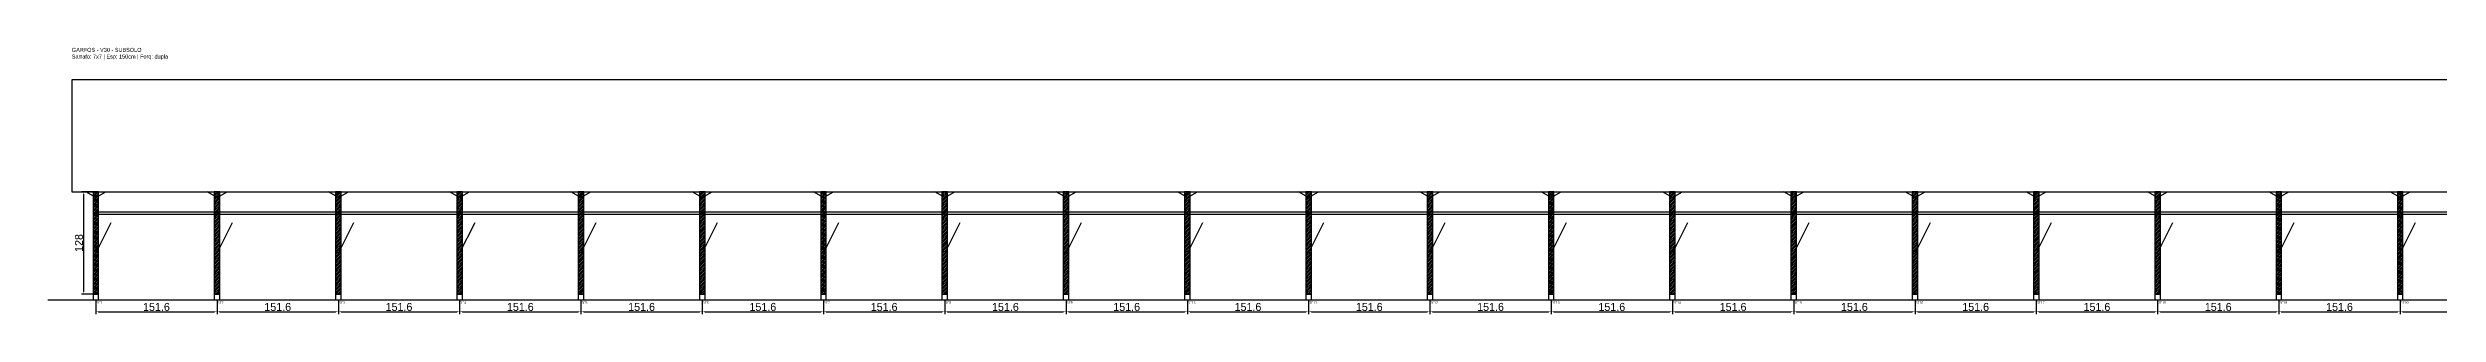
# Model space of a CAD drawing. Header units: metres. Extents: x -30 to 6001, y -25 to 308.
# Drawn here: x -30 to 2957, y -25 to 308 of the extents above; entities that cross this region are included whole.
import ezdxf

# ---------------------------------------------------------------- set-up
doc = ezdxf.new("R2010")
doc.units = ezdxf.units.M
for name, color, linetype in [('BARRA_ANCORAGEM', 1, 'Continuous'), ('COTA', 241, 'Continuous'), ('GARFOS OK', 3, 'Continuous'), ('NOME DA VIGA', 6, 'Continuous'), ('SARR_7x7', 40, 'Continuous'), ('TIRAS REESCORAMENTO', 252, 'Continuous'), ('VIGAS', 3, 'Continuous')]:
    doc.layers.add(name, color=color, linetype=linetype)
doc.dimstyles.new('EZ DXF', dxfattribs={"dimtxt": 10, "dimasz": 3.5, "dimexe": 3, "dimexo": 1.5, "dimgap": 1, "dimtad": 1, "dimdec": 1, "dimdsep": 46, "dimcen": 2.5, "dimazin": 3, "dimtfac": 1, "dimtmove": 0, "dimatfit": 3})

msp = doc.modelspace()

# ---------------------------------------------------------------- hatches: boundary and pattern name
at = {"layer": 'COTA'}
h = msp.add_hatch(dxfattribs=at)
h.set_pattern_fill('ANSI31', scale=0.5)
h.paths.add_polyline_path([(26.5, 0), (33.5, 0), (33.5, 128), (26.5, 128)])
h = msp.add_hatch(dxfattribs=at)
h.set_pattern_fill('ANSI31', scale=0.5)
h.paths.add_polyline_path([(178.07, 0), (185.07, 0), (185.07, 128), (178.07, 128)])
h = msp.add_hatch(dxfattribs=at)
h.set_pattern_fill('ANSI31', scale=0.5)
h.paths.add_polyline_path([(329.63, 0), (336.63, 0), (336.63, 128), (329.63, 128)])
h = msp.add_hatch(dxfattribs=at)
h.set_pattern_fill('ANSI31', scale=0.5)
h.paths.add_polyline_path([(481.2, 0), (488.2, 0), (488.2, 128), (481.2, 128)])
h = msp.add_hatch(dxfattribs=at)
h.set_pattern_fill('ANSI31', scale=0.5)
h.paths.add_polyline_path([(632.77, 0), (639.77, 0), (639.77, 128), (632.77, 128)])
h = msp.add_hatch(dxfattribs=at)
h.set_pattern_fill('ANSI31', scale=0.5)
h.paths.add_polyline_path([(784.34, 0), (791.34, 0), (791.34, 128), (784.34, 128)])
h = msp.add_hatch(dxfattribs=at)
h.set_pattern_fill('ANSI31', scale=0.5)
h.paths.add_polyline_path([(935.9, 0), (942.9, 0), (942.9, 128), (935.9, 128)])
h = msp.add_hatch(dxfattribs=at)
h.set_pattern_fill('ANSI31', scale=0.5)
h.paths.add_polyline_path([(1087.47, 0), (1094.47, 0), (1094.47, 128), (1087.47, 128)])
h = msp.add_hatch(dxfattribs=at)
h.set_pattern_fill('ANSI31', scale=0.5)
h.paths.add_polyline_path([(1239.04, 0), (1246.04, 0), (1246.04, 128), (1239.04, 128)])
h = msp.add_hatch(dxfattribs=at)
h.set_pattern_fill('ANSI31', scale=0.5)
h.paths.add_polyline_path([(1390.6, 0), (1397.6, 0), (1397.6, 128), (1390.6, 128)])
h = msp.add_hatch(dxfattribs=at)
h.set_pattern_fill('ANSI31', scale=0.5)
h.paths.add_polyline_path([(1542.17, 0), (1549.17, 0), (1549.17, 128), (1542.17, 128)])
h = msp.add_hatch(dxfattribs=at)
h.set_pattern_fill('ANSI31', scale=0.5)
h.paths.add_polyline_path([(1693.74, 0), (1700.74, 0), (1700.74, 128), (1693.74, 128)])
h = msp.add_hatch(dxfattribs=at)
h.set_pattern_fill('ANSI31', scale=0.5)
h.paths.add_polyline_path([(1845.31, 0), (1852.31, 0), (1852.31, 128), (1845.31, 128)])
h = msp.add_hatch(dxfattribs=at)
h.set_pattern_fill('ANSI31', scale=0.5)
h.paths.add_polyline_path([(1996.87, 0), (2003.87, 0), (2003.87, 128), (1996.87, 128)])
h = msp.add_hatch(dxfattribs=at)
h.set_pattern_fill('ANSI31', scale=0.5)
h.paths.add_polyline_path([(2148.44, 0), (2155.44, 0), (2155.44, 128), (2148.44, 128)])
h = msp.add_hatch(dxfattribs=at)
h.set_pattern_fill('ANSI31', scale=0.5)
h.paths.add_polyline_path([(2300.01, 0), (2307.01, 0), (2307.01, 128), (2300.01, 128)])
h = msp.add_hatch(dxfattribs=at)
h.set_pattern_fill('ANSI31', scale=0.5)
h.paths.add_polyline_path([(2451.57, 0), (2458.57, 0), (2458.57, 128), (2451.57, 128)])
h = msp.add_hatch(dxfattribs=at)
h.set_pattern_fill('ANSI31', scale=0.5)
h.paths.add_polyline_path([(2603.14, 0), (2610.14, 0), (2610.14, 128), (2603.14, 128)])
h = msp.add_hatch(dxfattribs=at)
h.set_pattern_fill('ANSI31', scale=0.5)
h.paths.add_polyline_path([(2754.71, 0), (2761.71, 0), (2761.71, 128), (2754.71, 128)])
h = msp.add_hatch(dxfattribs=at)
h.set_pattern_fill('ANSI31', scale=0.5)
h.paths.add_polyline_path([(2906.28, 0), (2913.28, 0), (2913.28, 128), (2906.28, 128)])

# ---------------------------------------------------------------- linework, layer by layer
at = {"layer": 'BARRA_ANCORAGEM'}
for p, q in [((30, 51.2), (49.2, 89.6)), ((181.57, 51.2), (200.77, 89.6)), ((333.13, 51.2), (352.33, 89.6)), ((484.7, 51.2), (503.9, 89.6)), ((636.27, 51.2), (655.47, 89.6)), ((787.84, 51.2), (807.04, 89.6)), ((939.4, 51.2), (958.6, 89.6)), ((1090.97, 51.2), (1110.17, 89.6)), ((1242.54, 51.2), (1261.74, 89.6)), ((1394.1, 51.2), (1413.3, 89.6)), ((1545.67, 51.2), (1564.87, 89.6)), ((1697.24, 51.2), (1716.44, 89.6)), ((1848.81, 51.2), (1868.01, 89.6)), ((2000.37, 51.2), (2019.57, 89.6)), ((2151.94, 51.2), (2171.14, 89.6)), ((2303.51, 51.2), (2322.71, 89.6)), ((2455.07, 51.2), (2474.27, 89.6)), ((2606.64, 51.2), (2625.84, 89.6)), ((2758.21, 51.2), (2777.41, 89.6)), ((2909.78, 51.2), (2928.98, 89.6))]:
    msp.add_line(p, q, dxfattribs=at)
at = {"layer": 'GARFOS OK'}
for p, q in [((30, 121), (17.5, 128)), ((17.5, 128), (42.5, 128)), ((30, 121), (42.5, 128)), ((181.57, 121), (169.07, 128)), ((169.07, 128), (194.07, 128)), ((181.57, 121), (194.07, 128)), ((333.13, 121), (320.63, 128)), ((320.63, 128), (345.63, 128)), ((333.13, 121), (345.63, 128)), ((484.7, 121), (472.2, 128)), ((472.2, 128), (497.2, 128)), ((484.7, 121), (497.2, 128)), ((636.27, 121), (623.77, 128)), ((623.77, 128), (648.77, 128)), ((636.27, 121), (648.77, 128)), ((787.84, 121), (775.34, 128)), ((775.34, 128), (800.34, 128)), ((787.84, 121), (800.34, 128)), ((939.4, 121), (926.9, 128)), ((926.9, 128), (951.9, 128)), ((939.4, 121), (951.9, 128)), ((1090.97, 121), (1078.47, 128)), ((1078.47, 128), (1103.47, 128)), ((1090.97, 121), (1103.47, 128)), ((1242.54, 121), (1230.04, 128)), ((1230.04, 128), (1255.04, 128)), ((1242.54, 121), (1255.04, 128)), ((1394.1, 121), (1381.6, 128)), ((1381.6, 128), (1406.6, 128)), ((1394.1, 121), (1406.6, 128)), ((1545.67, 121), (1533.17, 128)), ((1533.17, 128), (1558.17, 128)), ((1545.67, 121), (1558.17, 128)), ((1697.24, 121), (1684.74, 128)), ((1684.74, 128), (1709.74, 128)), ((1697.24, 121), (1709.74, 128)), ((1848.81, 121), (1836.31, 128)), ((1836.31, 128), (1861.31, 128)), ((1848.81, 121), (1861.31, 128)), ((2000.37, 121), (1987.87, 128)), ((1987.87, 128), (2012.87, 128)), ((2000.37, 121), (2012.87, 128)), ((2151.94, 121), (2139.44, 128)), ((2139.44, 128), (2164.44, 128)), ((2151.94, 121), (2164.44, 128)), ((2303.51, 121), (2291.01, 128)), ((2291.01, 128), (2316.01, 128)), ((2303.51, 121), (2316.01, 128)), ((2455.07, 121), (2442.57, 128)), ((2442.57, 128), (2467.57, 128)), ((2455.07, 121), (2467.57, 128)), ((2606.64, 121), (2594.14, 128)), ((2594.14, 128), (2619.14, 128)), ((2606.64, 121), (2619.14, 128)), ((2758.21, 121), (2745.71, 128)), ((2745.71, 128), (2770.71, 128)), ((2758.21, 121), (2770.71, 128)), ((2909.78, 121), (2897.28, 128)), ((2897.28, 128), (2922.28, 128)), ((2909.78, 121), (2922.28, 128))]:
    msp.add_line(p, q, dxfattribs=at)
at = {"layer": 'GARFOS OK', "linetype": 'CONTINUOUS'}
msp.add_line((-30, -7), (6001.12, -7), dxfattribs=at)
at = {"layer": 'GARFOS OK'}
for points in [[(26.5, 0), (33.5, 0), (33.5, 128), (26.5, 128), (26.5, 0)], [(178.07, 0), (185.07, 0), (185.07, 128), (178.07, 128), (178.07, 0)], [(329.63, 0), (336.63, 0), (336.63, 128), (329.63, 128), (329.63, 0)], [(481.2, 0), (488.2, 0), (488.2, 128), (481.2, 128), (481.2, 0)], [(632.77, 0), (639.77, 0), (639.77, 128), (632.77, 128), (632.77, 0)], [(784.34, 0), (791.34, 0), (791.34, 128), (784.34, 128), (784.34, 0)], [(935.9, 0), (942.9, 0), (942.9, 128), (935.9, 128), (935.9, 0)], [(1087.47, 0), (1094.47, 0), (1094.47, 128), (1087.47, 128), (1087.47, 0)], [(1239.04, 0), (1246.04, 0), (1246.04, 128), (1239.04, 128), (1239.04, 0)], [(1390.6, 0), (1397.6, 0), (1397.6, 128), (1390.6, 128), (1390.6, 0)], [(1542.17, 0), (1549.17, 0), (1549.17, 128), (1542.17, 128), (1542.17, 0)], [(1693.74, 0), (1700.74, 0), (1700.74, 128), (1693.74, 128), (1693.74, 0)], [(1845.31, 0), (1852.31, 0), (1852.31, 128), (1845.31, 128), (1845.31, 0)], [(1996.87, 0), (2003.87, 0), (2003.87, 128), (1996.87, 128), (1996.87, 0)], [(2148.44, 0), (2155.44, 0), (2155.44, 128), (2148.44, 128), (2148.44, 0)], [(2300.01, 0), (2307.01, 0), (2307.01, 128), (2300.01, 128), (2300.01, 0)], [(2451.57, 0), (2458.57, 0), (2458.57, 128), (2451.57, 128), (2451.57, 0)], [(2603.14, 0), (2610.14, 0), (2610.14, 128), (2603.14, 128), (2603.14, 0)], [(2754.71, 0), (2761.71, 0), (2761.71, 128), (2754.71, 128), (2754.71, 0)], [(2906.28, 0), (2913.28, 0), (2913.28, 128), (2906.28, 128), (2906.28, 0)]]:
    msp.add_lwpolyline(points, dxfattribs=at)
at = {"layer": 'SARR_7x7'}
for points in [[(26.5, -7), (33.5, -7), (33.5, 0), (26.5, 0), (26.5, -7)], [(178.07, -7), (185.07, -7), (185.07, 0), (178.07, 0), (178.07, -7)], [(329.63, -7), (336.63, -7), (336.63, 0), (329.63, 0), (329.63, -7)], [(481.2, -7), (488.2, -7), (488.2, 0), (481.2, 0), (481.2, -7)], [(632.77, -7), (639.77, -7), (639.77, 0), (632.77, 0), (632.77, -7)], [(784.34, -7), (791.34, -7), (791.34, 0), (784.34, 0), (784.34, -7)], [(935.9, -7), (942.9, -7), (942.9, 0), (935.9, 0), (935.9, -7)], [(1087.47, -7), (1094.47, -7), (1094.47, 0), (1087.47, 0), (1087.47, -7)], [(1239.04, -7), (1246.04, -7), (1246.04, 0), (1239.04, 0), (1239.04, -7)], [(1390.6, -7), (1397.6, -7), (1397.6, 0), (1390.6, 0), (1390.6, -7)], [(1542.17, -7), (1549.17, -7), (1549.17, 0), (1542.17, 0), (1542.17, -7)], [(1693.74, -7), (1700.74, -7), (1700.74, 0), (1693.74, 0), (1693.74, -7)], [(1845.31, -7), (1852.31, -7), (1852.31, 0), (1845.31, 0), (1845.31, -7)], [(1996.87, -7), (2003.87, -7), (2003.87, 0), (1996.87, 0), (1996.87, -7)], [(2148.44, -7), (2155.44, -7), (2155.44, 0), (2148.44, 0), (2148.44, -7)], [(2300.01, -7), (2307.01, -7), (2307.01, 0), (2300.01, 0), (2300.01, -7)], [(2451.57, -7), (2458.57, -7), (2458.57, 0), (2451.57, 0), (2451.57, -7)], [(2603.14, -7), (2610.14, -7), (2610.14, 0), (2603.14, 0), (2603.14, -7)], [(2754.71, -7), (2761.71, -7), (2761.71, 0), (2754.71, 0), (2754.71, -7)], [(2906.28, -7), (2913.28, -7), (2913.28, 0), (2906.28, 0), (2906.28, -7)]]:
    msp.add_lwpolyline(points, dxfattribs=at)
at = {"layer": 'TIRAS REESCORAMENTO'}
for points in [[(30, 100), (181.57, 100), (181.57, 102.5), (30, 102.5), (30, 100)], [(181.57, 100), (333.13, 100), (333.13, 102.5), (181.57, 102.5), (181.57, 100)], [(333.13, 100), (484.7, 100), (484.7, 102.5), (333.13, 102.5), (333.13, 100)], [(484.7, 100), (636.27, 100), (636.27, 102.5), (484.7, 102.5), (484.7, 100)], [(636.27, 100), (787.84, 100), (787.84, 102.5), (636.27, 102.5), (636.27, 100)], [(787.84, 100), (939.4, 100), (939.4, 102.5), (787.84, 102.5), (787.84, 100)], [(939.4, 100), (1090.97, 100), (1090.97, 102.5), (939.4, 102.5), (939.4, 100)], [(1090.97, 100), (1242.54, 100), (1242.54, 102.5), (1090.97, 102.5), (1090.97, 100)], [(1242.54, 100), (1394.1, 100), (1394.1, 102.5), (1242.54, 102.5), (1242.54, 100)], [(1394.1, 100), (1545.67, 100), (1545.67, 102.5), (1394.1, 102.5), (1394.1, 100)], [(1545.67, 100), (1697.24, 100), (1697.24, 102.5), (1545.67, 102.5), (1545.67, 100)], [(1697.24, 100), (1848.81, 100), (1848.81, 102.5), (1697.24, 102.5), (1697.24, 100)], [(1848.81, 100), (2000.37, 100), (2000.37, 102.5), (1848.81, 102.5), (1848.81, 100)], [(2000.37, 100), (2151.94, 100), (2151.94, 102.5), (2000.37, 102.5), (2000.37, 100)], [(2151.94, 100), (2303.51, 100), (2303.51, 102.5), (2151.94, 102.5), (2151.94, 100)], [(2303.51, 100), (2455.07, 100), (2455.07, 102.5), (2303.51, 102.5), (2303.51, 100)], [(2455.07, 100), (2606.64, 100), (2606.64, 102.5), (2455.07, 102.5), (2455.07, 100)], [(2606.64, 100), (2758.21, 100), (2758.21, 102.5), (2606.64, 102.5), (2606.64, 100)], [(2758.21, 100), (2909.78, 100), (2909.78, 102.5), (2758.21, 102.5), (2758.21, 100)], [(2909.78, 100), (3061.34, 100), (3061.34, 102.5), (2909.78, 102.5), (2909.78, 100)]]:
    msp.add_lwpolyline(points, dxfattribs=at)
at = {"layer": 'VIGAS'}
msp.add_lwpolyline([(0, 128), (5971.12, 128), (5971.12, 268), (0, 268), (0, 128)], dxfattribs=at)

# ---------------------------------------------------------------- texts
at = {"layer": 'NOME DA VIGA'}
for s, p in [('GF1', (30, -12)), ('GF2', (181.57, -12)), ('GF3', (333.13, -12)), ('GF4', (484.7, -12)), ('GF5', (636.27, -12)), ('GF6', (787.84, -12)), ('GF7', (939.4, -12)), ('GF8', (1090.97, -12)), ('GF9', (1242.54, -12)), ('GF10', (1394.1, -12)), ('GF11', (1545.67, -12)), ('GF12', (1697.24, -12)), ('GF13', (1848.81, -12)), ('GF14', (2000.37, -12)), ('GF15', (2151.94, -12)), ('GF16', (2303.51, -12)), ('GF17', (2455.07, -12)), ('GF18', (2606.64, -12)), ('GF19', (2758.21, -12)), ('GF20', (2909.78, -12))]:
    msp.add_text(s, height=3, dxfattribs=at).set_placement(p)
at = {"layer": 'NOME DA VIGA', "insert": (0, 293), "char_height": 5, "attachment_point": 7}
msp.add_mtext('GARFOS - V30 - SUBSOLO\\PSarrafo: 7x7 | Esp: 150cm | Forq: dupla', dxfattribs=at)

# ---------------------------------------------------------------- dimensions: what is measured, and where the dimension line sits
at = {"layer": 'COTA'}
msp.add_linear_dim(base=(15, 0), p1=(30, 0), p2=(30, 128), angle=90, dimstyle='EZ DXF', dxfattribs=at).render()
for base, p1, p2 in [((30, -22), (30, -7), (181.57, -7)), ((181.57, -22), (181.57, -7), (333.13, -7)), ((333.13, -22), (333.13, -7), (484.7, -7)), ((484.7, -22), (484.7, -7), (636.27, -7)), ((636.27, -22), (636.27, -7), (787.84, -7)), ((787.84, -22), (787.84, -7), (939.4, -7)), ((939.4, -22), (939.4, -7), (1090.97, -7)), ((1090.97, -22), (1090.97, -7), (1242.54, -7)), ((1242.54, -22), (1242.54, -7), (1394.1, -7)), ((1394.1, -22), (1394.1, -7), (1545.67, -7)), ((1545.67, -22), (1545.67, -7), (1697.24, -7)), ((1697.24, -22), (1697.24, -7), (1848.81, -7)), ((1848.81, -22), (1848.81, -7), (2000.37, -7)), ((2000.37, -22), (2000.37, -7), (2151.94, -7)), ((2151.94, -22), (2151.94, -7), (2303.51, -7)), ((2303.51, -22), (2303.51, -7), (2455.07, -7)), ((2455.07, -22), (2455.07, -7), (2606.64, -7)), ((2606.64, -22), (2606.64, -7), (2758.21, -7)), ((2758.21, -22), (2758.21, -7), (2909.78, -7)), ((2909.78, -22), (2909.78, -7), (3061.34, -7))]:
    msp.add_linear_dim(base=base, p1=p1, p2=p2, dimstyle='EZ DXF', dxfattribs=at).render()

doc.saveas('drawing.dxf')
